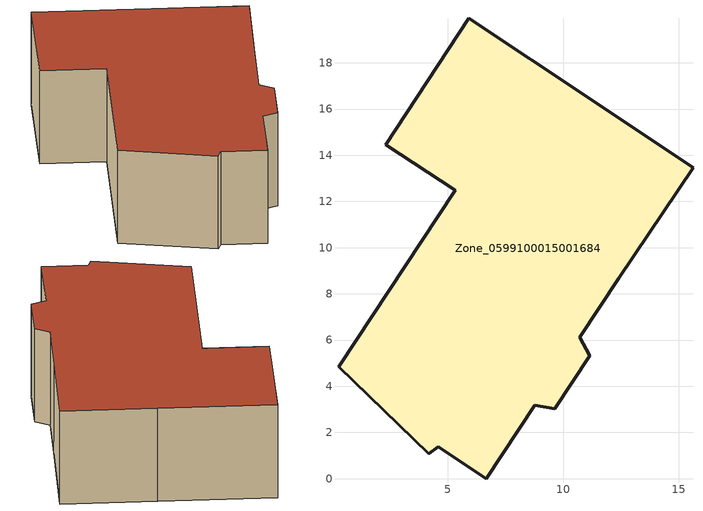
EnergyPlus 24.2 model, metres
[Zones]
Zone_0599100015001684
 floor ground (C_G): 4.18,1.08 0.28,4.84 5.33,12.48 2.33,14.46 5.93,19.93 11.27,16.38 15.63,13.45 12.42,8.67 10.72,6.11 11.15,5.31 9.63,3.02 8.77,3.17 6.67,0 4.59,1.38 z1.16
 wall outside (C_F): 11.27,16.38 5.93,19.93 2.33,14.46 5.33,12.48 0.28,4.84 4.18,1.08 4.59,1.38 6.67,0 8.77,3.17 9.63,3.02 11.15,5.31 10.72,6.11 12.42,8.67 15.63,13.45 11.27,16.38 z1.16:6.83
 roof outside (C_R): 0.28,4.84 4.18,1.08 4.59,1.38 6.67,0 8.77,3.17 9.63,3.02 11.15,5.31 10.72,6.11 12.42,8.67 15.63,13.45 11.27,16.38 5.93,19.93 2.33,14.46 5.33,12.48 z6.83
[BUILDING]
Pand.0599100015001684: North Axis=0; Terrain=City; Loads Convergence Tolerance Value=0.04; Temperature Convergence Tolerance Value=0.4; Solar Distribution=FullExterior; Maximum Number of Warmup Days=25; Minimum Number of Warmup Days=1
[Site:Location]
Rotterdam.The.Hague.AP_ZH_NLD Design_Conditions: Latitude=51.96; Longitude=4.45; Time Zone=1; Elevation=-4.5
[SITE:GROUNDTEMPERATURE:BUILDINGSURFACE]
18, 18, 18, 18, 18, 18, 18, 18, 18, 18, 18, 18
[MATERIAL] Thermal Absorptance=0.9; Solar Absorptance=0.7; Visible Absorptance=0.7
Name | Roughness | Thickness | Conductivity | Density | Specific Heat
G.D.1992-2005 | MediumSmooth | 0.15 | 0.06 | 540 | 1210
F.D.1992-2005 | Rough | 0.3 | 0.12 | 1920 | 840
R.D.1992-2005 | MediumRough | 0.2 | 0.08 | 1500 | 1000
[CONSTRUCTION]
C_G: G.D.1992-2005
C_F: F.D.1992-2005
C_R: R.D.1992-2005
[ZONE]
Zone_0599100015001684: Type=1; Multiplier=1; Ceiling Height=Autocalculate; Volume=Autocalculate; Floor Area=autocalculate; Part of Total Floor Area=Yes
[ZONEINFILTRATION:DESIGNFLOWRATE]
Infil_Zone_0599100015001684: Zone or ZoneList or Space or SpaceList=Zone_0599100015001684; Schedule=AlwaysOn; Design Flow Rate Calculation Method=Flow/Area; Flow Rate per Floor Area=0.0021; Constant Term Coefficient=1; Temperature Term Coefficient=0; Velocity Term Coefficient=0; Velocity Squared Term Coefficient=0
[HVACTEMPLATE:ZONE:IDEALLOADSAIRSYSTEM]
Zone_0599100015001684: Maximum Heating Supply Air Temperature=50; Minimum Cooling Supply Air Temperature=13; Maximum Heating Supply Air Humidity Ratio=0.0156; Minimum Cooling Supply Air Humidity Ratio=0.0077; Heating Limit=NoLimit; Cooling Limit=NoLimit; Dehumidification Control Type=ConstantSensibleHeatRatio; Cooling Sensible Heat Ratio=0.7; Dehumidification Setpoint=60; Humidification Control Type=None; Humidification Setpoint=30; Outdoor Air Method=None; Outdoor Air Flow Rate per Person=0.00944; Outdoor Air Flow Rate per Zone Floor Area=0; Outdoor Air Flow Rate per Zone=0; Demand Controlled Ventilation Type=None; Outdoor Air Economizer Type=NoEconomizer; Heat Recovery Type=None; Sensible Heat Recovery Effectiveness=0.7; Latent Heat Recovery Effectiveness=0.65
[ZONECONTROL:THERMOSTAT]
ThermostatControl_Zone_0599100015001684: Zone or ZoneList=Zone_0599100015001684; Control Type Schedule=DualSetpointControlType; Control 1=Thermostat_Zone_0599100015001684; Temperature Difference Between Cutout And Setpoint=0
[THERMOSTATSETPOINT:DUALSETPOINT]
Thermostat_Zone_0599100015001684: Heating Setpoint Temperature Schedule=HeatingSetpoint_Zone_0599100015001684; Cooling Setpoint Temperature Schedule=CoolingSetpoint_Zone_0599100015001684
[SCHEDULE:COMPACT]
HeatingSetpoint_Zone_0599100015001684: Through: 12/31, For: AllDays, Until: 24:00, 21
CoolingSetpoint_Zone_0599100015001684: Through: 12/31, For: AllDays, Until: 24:00, 24
DualSetpointControlType: Through: 12/31, For: AllDays, Until: 24:00, 4
AlwaysOn: Through: 12/31, For: AllDays, Until: 24:00, 1
